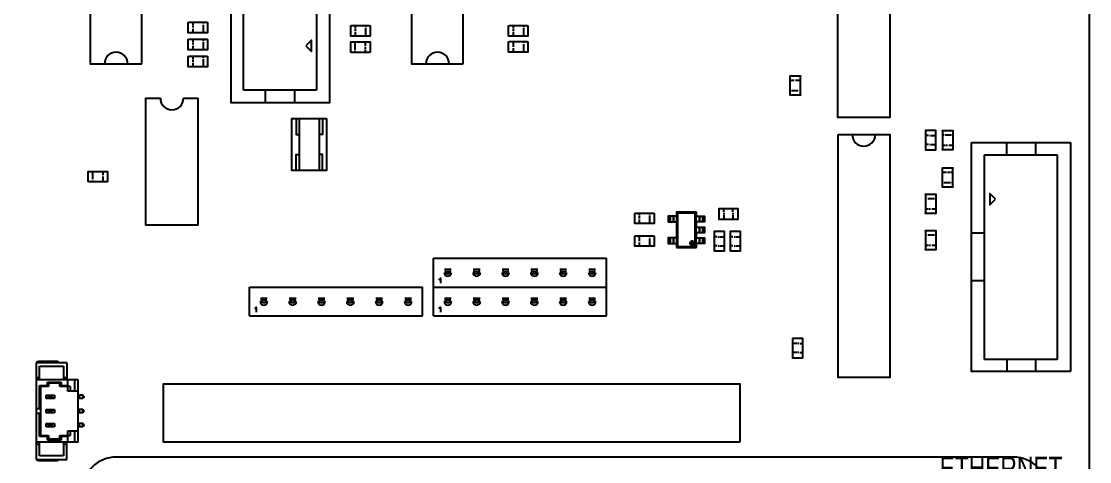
# Model space of a CAD drawing. Extents: x 0 to 180, y 0 to 220.
# Drawn here: x 86 to 180, y 58.6 to 97.3 of the extents above; entities that cross this region are included whole.
import ezdxf

# ---------------------------------------------------------------- set-up
doc = ezdxf.new("R2010")
doc.units = 0
doc.layers.add('PNPTOOLNIKO', color=7, linetype='CONTINUOUS')

msp = doc.modelspace()

# ---------------------------------------------------------------- linework, layer by layer
at = {"layer": 'PNPTOOLNIKO'}
for points in [[(180, 0), (180, 220), (0, 220), (0, 0)], [(96.55, 93.6), (96.55, 130.2), (92, 130.2), (92, 93.6)], [(124.85, 93.6), (124.85, 130.2), (120.3, 130.2), (120.3, 93.6)], [(111, 95.2), (111.5, 94.7), (111.5, 95.7)], [(157.85, 87.4), (162.4, 87.4), (162.4, 66), (157.85, 66)], [(171.7, 81.7), (171.2, 82.2), (171.2, 81.2)], [(143.65, 80.2), (142.9, 80.2), (142.9, 79.7), (143.65, 79.7)], [(145.35, 80.2), (146.1, 80.2), (146.1, 79.7), (145.35, 79.7)], [(145.35, 79.25), (146.1, 79.25), (146.1, 78.75), (145.35, 78.75)], [(143.65, 78.3), (142.9, 78.3), (142.9, 77.8), (143.65, 77.8)], [(145.35, 78.3), (146.1, 78.3), (146.1, 77.8), (145.35, 77.8)], [(149.23, 60.33), (149.23, 65.41), (98.43, 65.41), (98.43, 60.33)]]:
    msp.add_lwpolyline(points, close=True, dxfattribs=at)
for points in [[(104.4, 123.1), (104.39, 123.09), (104.39, 90.22), (113.11, 90.22), (113.11, 123.09), (113.1, 123.1)], [(111.95, 91.3), (105.55, 91.3), (105.5, 91.35), (105.5, 106.7)], [(111.95, 102.35), (111.95, 91.3)], [(161.126, 100.078), (162.396, 100.078), (162.396, 88.902), (157.824, 88.902), (157.824, 100.078), (159.094, 100.078)], [(102.3, 96.35), (100.65, 96.35), (100.65, 97.25), (100.7, 97.25)], [(102.3, 97.25), (100.7, 97.25)], [(101.05, 97.25), (101.05, 97.05)], [(101.05, 97), (101.05, 96.8)], [(101.95, 97.25), (101.95, 97.15)], [(101.95, 97.05), (101.95, 96.45)], [(102.3, 97.25), (102.35, 97.25), (102.35, 96.35), (102.3, 96.35)], [(116.6, 96.05), (114.95, 96.05), (114.95, 96.95), (115, 96.95)], [(116.6, 96.95), (115, 96.95)], [(115.35, 96.95), (115.35, 96.75)], [(116.25, 96.95), (116.25, 96.85)], [(116.6, 96.95), (116.65, 96.95), (116.65, 96.05), (116.6, 96.05)], [(130.5, 96.05), (128.85, 96.05), (128.85, 96.95), (128.9, 96.95)], [(130.5, 96.95), (128.9, 96.95)], [(129.25, 96.95), (129.25, 96.75)], [(130.15, 96.95), (130.15, 96.85)], [(130.5, 96.95), (130.55, 96.95), (130.55, 96.05), (130.5, 96.05)], [(101.05, 96.7), (101.05, 96.35)], [(101.95, 96.4), (101.95, 96.35)], [(115.35, 96.7), (115.35, 96.5)], [(115.35, 96.4), (115.35, 96.05)], [(116.25, 96.75), (116.25, 96.15)], [(116.25, 96.1), (116.25, 96.05)], [(129.25, 96.7), (129.25, 96.5)], [(129.25, 96.4), (129.25, 96.05)], [(130.15, 96.75), (130.15, 96.15)], [(130.15, 96.1), (130.15, 96.05)], [(102.3, 94.85), (100.65, 94.85), (100.65, 95.75), (100.7, 95.75)], [(102.3, 95.75), (100.7, 95.75)], [(101.05, 95.75), (101.05, 95.55)], [(101.05, 95.5), (101.05, 95.3)], [(101.05, 95.2), (101.05, 94.85)], [(101.95, 95.75), (101.95, 95.65)], [(101.95, 95.55), (101.95, 94.95)], [(102.3, 95.75), (102.35, 95.75), (102.35, 94.85), (102.3, 94.85)], [(115, 94.65), (114.95, 94.65), (114.95, 95.55), (115, 95.55)], [(115, 95.55), (116.65, 95.55), (116.65, 94.65), (116.6, 94.65)], [(115.35, 95.5), (115.35, 95.55)], [(115.35, 94.85), (115.35, 95.45)], [(116.25, 95.2), (116.25, 95.55)], [(116.25, 94.9), (116.25, 95.1)], [(130.5, 94.65), (128.85, 94.65), (128.85, 95.55), (128.9, 95.55)], [(130.5, 95.55), (128.9, 95.55)], [(129.25, 95.55), (129.25, 95.35)], [(129.25, 95.3), (129.25, 95.1)], [(129.25, 95), (129.25, 94.65)], [(130.15, 95.55), (130.15, 95.45)], [(130.15, 95.35), (130.15, 94.75)], [(130.5, 95.55), (130.55, 95.55), (130.55, 94.65), (130.5, 94.65)], [(102.3, 93.35), (100.65, 93.35), (100.65, 94.25), (100.7, 94.25)], [(102.3, 94.25), (100.7, 94.25)], [(101.05, 94.25), (101.05, 94.05)], [(101.95, 94.9), (101.95, 94.85)], [(101.95, 94.25), (101.95, 94.15)], [(101.95, 94.05), (101.95, 93.45)], [(102.3, 94.25), (102.35, 94.25), (102.35, 93.35), (102.3, 93.35)], [(115, 94.65), (116.6, 94.65)], [(115.35, 94.65), (115.35, 94.75)], [(116.25, 94.65), (116.25, 94.85)], [(130.15, 94.7), (130.15, 94.65)], [(101.05, 94), (101.05, 93.8)], [(101.05, 93.7), (101.05, 93.35)], [(101.95, 93.4), (101.95, 93.35)], [(153.65, 90.9), (153.65, 92.55), (154.55, 92.55), (154.55, 92.5)], [(154.55, 90.9), (154.55, 92.5)], [(107.46, 90.22), (107.46, 91.3)], [(110, 91.3), (110, 90.22)], [(154, 92.15), (153.65, 92.15)], [(153.7, 91.25), (153.65, 91.25)], [(154.35, 91.25), (153.75, 91.25)], [(154.3, 92.15), (154.1, 92.15)], [(154.55, 92.15), (154.35, 92.15)], [(154.55, 91.25), (154.45, 91.25)], [(100.226, 90.578), (101.496, 90.578), (101.496, 79.402), (96.924, 79.402), (96.924, 90.578), (98.194, 90.578)], [(154.55, 90.9), (154.55, 90.85), (153.65, 90.85), (153.65, 90.9)], [(112.82, 88.79), (112.82, 84.21), (109.78, 84.21), (109.78, 88.79), (112.82, 88.79)], [(110.14, 88.79), (110.14, 87.38), (110.43, 87.38)], [(110.43, 84.21), (110.43, 88.79)], [(112.17, 88.79), (112.17, 84.21)], [(112.46, 88.79), (112.46, 87.38), (112.17, 87.38)], [(166, 86.05), (166.45, 86.05), (166.45, 87.75), (165.55, 87.75), (165.55, 86.05), (166, 86.05)], [(167.05, 87.7), (167.05, 87.75), (167.95, 87.75), (167.95, 87.7)], [(167.95, 87.7), (167.95, 86.05), (167.05, 86.05), (167.05, 86.1)], [(167.05, 87.7), (167.05, 86.1)], [(165.55, 87.3), (165.6, 87.3)], [(165.8, 87.3), (165.6, 87.3)], [(165.9, 87.3), (166, 87.3)], [(166.05, 87.3), (166.4, 87.3)], [(167.05, 87.35), (167.15, 87.35)], [(167.25, 87.35), (167.85, 87.35)], [(167.9, 87.35), (167.95, 87.35)], [(169.59, 86.68), (178.31, 86.68)], [(178.31, 66.52), (169.59, 66.52), (169.59, 86.68)], [(172.7, 85.6), (172.7, 86.68)], [(175.24, 86.68), (175.24, 85.6)], [(178.31, 86.68), (178.31, 66.52)], [(110.14, 84.21), (110.14, 85.62), (110.43, 85.62)], [(112.46, 84.21), (112.46, 85.62), (112.17, 85.62)], [(165.8, 86.5), (165.6, 86.5)], [(165.9, 86.5), (166, 86.5)], [(166.05, 86.5), (166.4, 86.5)], [(166.4, 86.5), (166.45, 86.5)], [(167.05, 86.45), (167.25, 86.45)], [(167.3, 86.45), (167.5, 86.45)], [(167.6, 86.45), (167.95, 86.45)], [(170.75, 74.55), (170.75, 85.6)], [(170.75, 85.6), (177.15, 85.6)], [(177.15, 85.6), (177.15, 67.6)], [(91.9, 83.25), (91.85, 83.25), (91.85, 84.15), (91.9, 84.15)], [(91.9, 84.15), (93.55, 84.15), (93.55, 83.25), (93.5, 83.25)], [(92.25, 84.1), (92.25, 84.15)], [(92.25, 83.45), (92.25, 84.05)], [(93.15, 83.8), (93.15, 84.15)], [(167.05, 82.8), (167.05, 84.45), (167.95, 84.45), (167.95, 84.4)], [(167.4, 84.05), (167.05, 84.05)], [(167.7, 84.05), (167.5, 84.05)], [(167.95, 84.05), (167.75, 84.05)], [(167.95, 82.8), (167.95, 84.4)], [(91.9, 83.25), (93.5, 83.25)], [(92.25, 83.25), (92.25, 83.35)], [(93.15, 83.5), (93.15, 83.7)], [(93.15, 83.25), (93.15, 83.45)], [(167.1, 83.15), (167.05, 83.15)], [(167.95, 82.8), (167.95, 82.75), (167.05, 82.75), (167.05, 82.8)], [(167.75, 83.15), (167.15, 83.15)], [(167.95, 83.15), (167.85, 83.15)], [(165.55, 82.1), (165.55, 82.15), (166.45, 82.15), (166.45, 82.1)], [(166.45, 82.1), (166.45, 80.45), (165.55, 80.45), (165.55, 80.5)], [(165.55, 82.1), (165.55, 80.5)], [(165.55, 81.75), (165.65, 81.75)], [(165.75, 81.75), (166.35, 81.75)], [(166.4, 81.75), (166.45, 81.75)], [(141.6, 79.55), (139.95, 79.55), (139.95, 80.45), (140, 80.45)], [(141.6, 80.45), (140, 80.45)], [(140.35, 80.45), (140.35, 80.25)], [(140.35, 80.2), (140.35, 80)], [(141.25, 80.45), (141.25, 80.35)], [(141.25, 80.25), (141.25, 79.65)], [(141.6, 80.45), (141.65, 80.45), (141.65, 79.55), (141.6, 79.55)], [(143.05, 80.18), (143.05, 79.72)], [(143.05, 80.18), (143.05, 79.72)], [(143.07, 80.16), (143.07, 79.74)], [(143.07, 80.16), (143.07, 79.74)], [(143.35, 80.19), (143.35, 79.72)], [(143.35, 80.19), (143.35, 79.72)], [(143.38, 80.16), (143.38, 79.74)], [(143.38, 80.16), (143.38, 79.74)], [(145.285, 80.46), (143.715, 80.46), (143.625, 80.55)], [(145.375, 80.55), (143.625, 80.55), (143.625, 80.2)], [(143.625, 80.55), (145.375, 80.55)], [(143.625, 77.45), (145.375, 77.45), (145.285, 77.54), (145.285, 80.46), (145.375, 80.55)], [(145.375, 80.55), (143.625, 80.55)], [(143.625, 80.55), (145.375, 80.55), (145.375, 80.2)], [(143.715, 80.46), (143.715, 77.54), (143.625, 77.45)], [(145.62, 80.16), (145.62, 79.74)], [(145.62, 80.16), (145.62, 79.74)], [(145.65, 80.19), (145.65, 79.72)], [(145.65, 80.19), (145.65, 79.72)], [(145.93, 80.16), (145.93, 79.74)], [(145.93, 80.16), (145.93, 79.74)], [(145.95, 80.18), (145.95, 79.72)], [(145.95, 80.18), (145.95, 79.72)], [(147.35, 80.4), (147.35, 79.95), (149.05, 79.95), (149.05, 80.85), (147.35, 80.85), (147.35, 80.4)], [(147.8, 80.6), (147.8, 80.8)], [(147.8, 80.5), (147.8, 80.4)], [(147.8, 80.35), (147.8, 80)], [(147.8, 80), (147.8, 79.95)], [(148.6, 80.85), (148.6, 80.8)], [(148.6, 80.6), (148.6, 80.8)], [(148.6, 80.5), (148.6, 80.4)], [(148.6, 80.35), (148.6, 80)], [(165.55, 80.85), (165.75, 80.85)], [(165.8, 80.85), (166, 80.85)], [(166.1, 80.85), (166.45, 80.85)], [(140.35, 79.9), (140.35, 79.55)], [(141.25, 79.6), (141.25, 79.55)], [(143.625, 79.7), (143.625, 79.25)], [(143.625, 79.7), (143.625, 78.75)], [(143.625, 79.7), (143.625, 79.35)], [(145.375, 79.7), (145.375, 79.35)], [(145.375, 79.7), (145.375, 79.25)], [(145.375, 79.7), (145.375, 79.25)], [(145.62, 79.21), (145.62, 78.79)], [(145.62, 79.21), (145.62, 78.79)], [(145.65, 79.24), (145.65, 78.77)], [(145.65, 79.24), (145.65, 78.77)], [(145.93, 79.21), (145.93, 78.79)], [(145.93, 79.21), (145.93, 78.79)], [(145.95, 79.23), (145.95, 78.77)], [(145.95, 79.23), (145.95, 78.77)], [(141.6, 77.55), (139.95, 77.55), (139.95, 78.45), (140, 78.45)], [(141.6, 78.45), (140, 78.45)], [(140.35, 78.45), (140.35, 78.25)], [(140.35, 78.2), (140.35, 78)], [(141.25, 78.45), (141.25, 78.35)], [(141.25, 78.25), (141.25, 77.65)], [(141.6, 78.45), (141.65, 78.45), (141.65, 77.55), (141.6, 77.55)], [(143.05, 78.28), (143.05, 77.82)], [(143.07, 78.26), (143.07, 77.84)], [(143.35, 78.29), (143.35, 77.82)], [(143.38, 78.26), (143.38, 77.84)], [(143.625, 78.75), (143.625, 78.3)], [(143.625, 78.75), (143.625, 78.4)], [(145.375, 78.75), (145.375, 78.4)], [(145.375, 78.75), (145.375, 78.3)], [(145.62, 78.26), (145.62, 77.84)], [(145.65, 78.29), (145.65, 77.82)], [(145.93, 78.26), (145.93, 77.84)], [(145.95, 78.28), (145.95, 77.82)], [(147.4, 77.15), (147.85, 77.15), (147.85, 78.85), (146.95, 78.85), (146.95, 77.15), (147.4, 77.15)], [(146.95, 78.4), (147, 78.4)], [(147.2, 78.4), (147, 78.4)], [(147.3, 78.4), (147.4, 78.4)], [(147.45, 78.4), (147.8, 78.4)], [(148.8, 77.15), (149.25, 77.15), (149.25, 78.85), (148.35, 78.85), (148.35, 77.15), (148.8, 77.15)], [(148.35, 78.4), (148.4, 78.4)], [(148.6, 78.4), (148.4, 78.4)], [(148.7, 78.4), (148.8, 78.4)], [(148.85, 78.4), (149.2, 78.4)], [(165.55, 78.9), (165.55, 78.95), (166.45, 78.95), (166.45, 78.9)], [(166.45, 78.9), (166.45, 77.25), (165.55, 77.25), (165.55, 77.3)], [(165.55, 78.9), (165.55, 77.3)], [(165.55, 78.55), (165.65, 78.55)], [(165.75, 78.55), (166.35, 78.55)], [(166.4, 78.55), (166.45, 78.55)], [(169.59, 78.75), (170.75, 78.75)], [(140.35, 77.9), (140.35, 77.55)], [(141.25, 77.6), (141.25, 77.55)], [(143.625, 77.8), (143.625, 77.45)], [(145.375, 77.45), (143.625, 77.45)], [(143.715, 77.54), (145.285, 77.54)], [(144.95, 77.85), (144.9, 77.8)], [(145.05, 77.9), (144.95, 77.8)], [(145.1, 77.9), (144.95, 77.75)], [(145.15, 77.9), (144.95, 77.7)], [(145.15, 77.85), (145.05, 77.75)], [(145.15, 77.8), (145.05, 77.7)], [(145.375, 77.8), (145.375, 77.45)], [(147.2, 77.6), (147, 77.6)], [(147.3, 77.6), (147.4, 77.6)], [(147.45, 77.6), (147.8, 77.6)], [(147.8, 77.6), (147.85, 77.6)], [(148.6, 77.6), (148.4, 77.6)], [(148.7, 77.6), (148.8, 77.6)], [(148.85, 77.6), (149.2, 77.6)], [(149.2, 77.6), (149.25, 77.6)], [(165.55, 77.65), (165.75, 77.65)], [(165.8, 77.65), (166, 77.65)], [(166.1, 77.65), (166.45, 77.65)], [(122.23, 73.97), (122.23, 76.51)], [(122.23, 76.51), (137.47, 76.51)], [(137.47, 73.97), (137.47, 76.51)], [(123.2, 75.54), (123.8, 75.54)], [(125.74, 75.54), (126.34, 75.54)], [(128.28, 75.54), (128.88, 75.54)], [(130.82, 75.54), (131.42, 75.54)], [(133.36, 75.54), (133.96, 75.54)], [(135.9, 75.54), (136.5, 75.54)], [(122.7, 74.605), (122.84, 74.745), (122.84, 74.3)], [(169.59, 74.55), (170.75, 74.55)], [(170.75, 67.6), (170.75, 74.55)], [(106.03, 71.43), (106.03, 73.97)], [(106.03, 73.97), (121.27, 73.97)], [(121.27, 71.43), (121.27, 73.97)], [(122.23, 73.97), (137.47, 73.97)], [(122.23, 71.43), (122.23, 73.97)], [(122.23, 73.97), (137.47, 73.97)], [(137.47, 71.43), (137.47, 73.97)], [(107, 73), (107.6, 73)], [(109.54, 73), (110.14, 73)], [(112.08, 73), (112.68, 73)], [(114.62, 73), (115.22, 73)], [(117.16, 73), (117.76, 73)], [(119.7, 73), (120.3, 73)], [(123.2, 73), (123.8, 73)], [(125.74, 73), (126.34, 73)], [(128.28, 73), (128.88, 73)], [(130.82, 73), (131.42, 73)], [(133.36, 73), (133.96, 73)], [(135.9, 73), (136.5, 73)], [(106.5, 72.065), (106.64, 72.205), (106.64, 71.76)], [(122.7, 72.065), (122.84, 72.205), (122.84, 71.76)], [(106.03, 71.43), (121.27, 71.43)], [(122.23, 71.43), (137.47, 71.43)], [(154.3, 69.45), (153.85, 69.45), (153.85, 67.75), (154.75, 67.75), (154.75, 69.45), (154.3, 69.45)], [(153.9, 69), (153.85, 69)], [(154.25, 69), (153.9, 69)], [(154.4, 69), (154.3, 69)], [(154.5, 69), (154.7, 69)], [(154.25, 68.2), (153.9, 68.2)], [(154.4, 68.2), (154.3, 68.2)], [(154.5, 68.2), (154.7, 68.2)], [(154.75, 68.2), (154.7, 68.2)], [(87.25, 67.3), (87.25, 58.8)], [(89.97, 67.3), (87.25, 67.3)], [(89.1, 67.4), (87.45, 67.4)], [(87.55, 65.8), (87.55, 67)], [(87.55, 67), (89.67, 67)], [(89.67, 67), (89.67, 65.8)], [(89.97, 67.3), (89.97, 65.8)], [(177.15, 67.6), (170.75, 67.6)], [(172.7, 67.6), (172.7, 66.52)], [(175.24, 67.6), (175.24, 66.52)], [(87.25, 66), (87.55, 66)], [(89.67, 66), (89.97, 66)], [(90.95, 65.8), (87.25, 65.8)], [(87.55, 65.3), (88.25, 65.3)], [(87.55, 63.25), (87.55, 65.3)], [(87.55, 65.3), (87.65, 65.2)], [(87.65, 65.2), (87.65, 60.9)], [(88.35, 65.2), (87.65, 65.2)], [(88.25, 65.6), (89.45, 65.6)], [(88.25, 65.6), (88.35, 65.5)], [(88.25, 65.3), (88.25, 65.6)], [(88.25, 65.3), (88.35, 65.2)], [(89.35, 65.5), (88.35, 65.5)], [(88.35, 65.5), (88.35, 65.2)], [(89.45, 65.6), (89.35, 65.5)], [(89.35, 65.2), (89.35, 65.5)], [(89.45, 65.3), (89.35, 65.2)], [(90.25, 65.2), (89.35, 65.2)], [(89.45, 65.6), (89.45, 65.3)], [(89.45, 65.3), (90.05, 65.3)], [(90.05, 64.8), (90.05, 65.8)], [(90.25, 65.2), (90.25, 64.8)], [(90.65, 64.8), (90.65, 65.8)], [(90.95, 60.3), (90.95, 65.8)], [(88.125, 64.45), (88.875, 64.45)], [(88.125, 64.15), (88.125, 64.45)], [(88.875, 64.15), (88.125, 64.15)], [(88.325, 64.35), (88.305, 64.45)], [(88.305, 64.15), (88.325, 64.25)], [(88.675, 64.35), (88.325, 64.35)], [(88.325, 64.35), (88.325, 64.25)], [(88.325, 64.25), (88.675, 64.25)], [(88.695, 64.45), (88.675, 64.35)], [(88.675, 64.25), (88.675, 64.35)], [(88.675, 64.25), (88.695, 64.15)], [(88.875, 64.45), (88.875, 64.15)], [(90.95, 64.8), (90.05, 64.8)], [(91.355, 64.45), (90.95, 64.45)], [(91.355, 64.15), (90.95, 64.15)], [(91.055, 64.45), (91.055, 64.15)], [(91.355, 64.15), (91.355, 64.45)], [(91.455, 64.35), (91.355, 64.45)], [(91.455, 64.25), (91.355, 64.15)], [(91.455, 64.35), (91.455, 64.25)], [(87.65, 63.25), (87.25, 63.25)], [(88.125, 63.2), (88.875, 63.2)], [(88.125, 62.9), (88.125, 63.2)], [(88.325, 63.1), (88.305, 63.2)], [(88.675, 63.1), (88.325, 63.1)], [(88.325, 63.1), (88.325, 63)], [(88.695, 63.2), (88.675, 63.1)], [(88.675, 63), (88.675, 63.1)], [(88.875, 63.2), (88.875, 62.9)], [(91.355, 63.2), (90.95, 63.2)], [(91.055, 63.2), (91.055, 62.9)], [(91.455, 63.1), (91.355, 63.2)], [(91.355, 62.9), (91.355, 63.2)], [(91.455, 63.1), (91.455, 63)], [(87.65, 62.85), (87.25, 62.85)], [(87.55, 60.8), (87.55, 62.85)], [(88.875, 62.9), (88.125, 62.9)], [(88.305, 62.9), (88.325, 63)], [(88.325, 63), (88.675, 63)], [(88.675, 63), (88.695, 62.9)], [(91.355, 62.9), (90.95, 62.9)], [(91.455, 63), (91.355, 62.9)], [(88.125, 61.65), (88.125, 61.95)], [(88.125, 61.95), (88.875, 61.95)], [(88.875, 61.65), (88.125, 61.65)], [(88.325, 61.85), (88.305, 61.95)], [(88.305, 61.65), (88.325, 61.75)], [(88.325, 61.85), (88.325, 61.75)], [(88.675, 61.85), (88.325, 61.85)], [(88.325, 61.75), (88.675, 61.75)], [(88.695, 61.95), (88.675, 61.85)], [(88.675, 61.75), (88.675, 61.85)], [(88.675, 61.75), (88.695, 61.65)], [(88.875, 61.95), (88.875, 61.65)], [(90.05, 60.3), (90.05, 61.3)], [(90.05, 61.3), (90.95, 61.3)], [(90.25, 61.3), (90.25, 60.9)], [(90.65, 60.3), (90.65, 61.3)], [(91.355, 61.95), (90.95, 61.95)], [(91.355, 61.65), (90.95, 61.65)], [(91.055, 61.95), (91.055, 61.65)], [(91.455, 61.85), (91.355, 61.95)], [(91.355, 61.65), (91.355, 61.95)], [(91.455, 61.75), (91.355, 61.65)], [(91.455, 61.85), (91.455, 61.75)], [(90.95, 60.3), (87.25, 60.3)], [(87.55, 60.8), (87.65, 60.9)], [(88.25, 60.8), (87.55, 60.8)], [(87.55, 59.1), (87.55, 60.3)], [(87.65, 60.9), (88.35, 60.9)], [(88.25, 60.8), (88.35, 60.9)], [(88.25, 60.5), (88.25, 60.8)], [(88.25, 60.5), (88.35, 60.6)], [(89.45, 60.5), (88.25, 60.5)], [(88.35, 60.9), (88.35, 60.6)], [(88.35, 60.6), (89.35, 60.6)], [(89.45, 60.8), (89.35, 60.9)], [(89.35, 60.9), (90.25, 60.9)], [(89.35, 60.6), (89.35, 60.9)], [(89.45, 60.5), (89.35, 60.6)], [(90.05, 60.8), (89.45, 60.8)], [(89.45, 60.8), (89.45, 60.5)], [(89.67, 60.3), (89.67, 59.1)], [(89.97, 58.8), (89.97, 60.3)], [(87.55, 60.1), (87.25, 60.1)], [(89.97, 60.1), (89.67, 60.1)], [(87.25, 58.8), (89.97, 58.8)], [(87.45, 58.7), (89.1, 58.7)], [(89.67, 59.1), (87.55, 59.1)]]:
    msp.add_lwpolyline(points, dxfattribs=at)
for points in [[(95.306, 93.622, 1), (93.274, 93.622)], [(123.606, 93.622, 1), (121.574, 93.622)], [(98.194, 90.578, 1), (100.226, 90.578)], [(159.094, 87.378, 1), (161.126, 87.378)], [(123.175, 75.24, 0.414214), (123.5, 74.915, 0.414214), (123.825, 75.24)], [(123.2, 75.415, 0.19882), (123.381, 75.34), (123.619, 75.34, 0.198815), (123.8, 75.415)], [(123.2, 75.29), (123.244, 75.246, 0.198866), (123.5, 75.14, 0.198845), (123.756, 75.246), (123.8, 75.29)], [(125.715, 75.24, 0.414214), (126.04, 74.915, 0.414214), (126.365, 75.24)], [(125.74, 75.415, 0.19882), (125.921, 75.34), (126.159, 75.34, 0.198815), (126.34, 75.415)], [(125.74, 75.29), (125.784, 75.246, 0.198866), (126.04, 75.14, 0.198845), (126.296, 75.246), (126.34, 75.29)], [(128.255, 75.24, 0.414214), (128.58, 74.915, 0.414214), (128.905, 75.24)], [(128.28, 75.415, 0.19882), (128.461, 75.34), (128.699, 75.34, 0.198815), (128.88, 75.415)], [(128.28, 75.29), (128.324, 75.246, 0.198866), (128.58, 75.14, 0.198845), (128.836, 75.246), (128.88, 75.29)], [(130.795, 75.24, 0.414214), (131.12, 74.915, 0.414214), (131.445, 75.24)], [(130.82, 75.415, 0.19882), (131.001, 75.34), (131.239, 75.34, 0.198815), (131.42, 75.415)], [(130.82, 75.29), (130.864, 75.246, 0.198866), (131.12, 75.14, 0.198845), (131.376, 75.246), (131.42, 75.29)], [(133.335, 75.24, 0.414214), (133.66, 74.915, 0.414214), (133.985, 75.24)], [(133.36, 75.415, 0.19882), (133.541, 75.34), (133.779, 75.34, 0.198815), (133.96, 75.415)], [(133.36, 75.29), (133.404, 75.246, 0.198866), (133.66, 75.14, 0.198845), (133.916, 75.246), (133.96, 75.29)], [(135.875, 75.24, 0.414214), (136.2, 74.915, 0.414214), (136.525, 75.24)], [(135.9, 75.415, 0.19882), (136.081, 75.34), (136.319, 75.34, 0.198815), (136.5, 75.415)], [(135.9, 75.29), (135.944, 75.246, 0.198866), (136.2, 75.14, 0.198845), (136.456, 75.246), (136.5, 75.29)], [(106.975, 72.7, 0.414214), (107.3, 72.375, 0.414214), (107.625, 72.7)], [(107, 72.875, 0.19882), (107.181, 72.8), (107.419, 72.8, 0.198815), (107.6, 72.875)], [(107, 72.75), (107.044, 72.706, 0.198866), (107.3, 72.6, 0.198845), (107.556, 72.706), (107.6, 72.75)], [(109.515, 72.7, 0.414214), (109.84, 72.375, 0.414214), (110.165, 72.7)], [(109.54, 72.875, 0.19882), (109.721, 72.8), (109.959, 72.8, 0.198815), (110.14, 72.875)], [(109.54, 72.75), (109.584, 72.706, 0.198866), (109.84, 72.6, 0.198845), (110.096, 72.706), (110.14, 72.75)], [(112.055, 72.7, 0.414214), (112.38, 72.375, 0.414214), (112.705, 72.7)], [(112.08, 72.875, 0.19882), (112.261, 72.8), (112.499, 72.8, 0.198815), (112.68, 72.875)], [(112.08, 72.75), (112.124, 72.706, 0.198866), (112.38, 72.6, 0.198845), (112.636, 72.706), (112.68, 72.75)], [(114.595, 72.7, 0.414214), (114.92, 72.375, 0.414214), (115.245, 72.7)], [(114.62, 72.875, 0.19882), (114.801, 72.8), (115.039, 72.8, 0.198815), (115.22, 72.875)], [(114.62, 72.75), (114.664, 72.706, 0.198866), (114.92, 72.6, 0.198845), (115.176, 72.706), (115.22, 72.75)], [(117.135, 72.7, 0.414214), (117.46, 72.375, 0.414214), (117.785, 72.7)], [(117.16, 72.875, 0.19882), (117.341, 72.8), (117.579, 72.8, 0.198815), (117.76, 72.875)], [(117.16, 72.75), (117.204, 72.706, 0.198866), (117.46, 72.6, 0.198845), (117.716, 72.706), (117.76, 72.75)], [(119.675, 72.7, 0.414214), (120, 72.375, 0.414214), (120.325, 72.7)], [(119.7, 72.875, 0.19882), (119.881, 72.8), (120.119, 72.8, 0.198815), (120.3, 72.875)], [(119.7, 72.75), (119.744, 72.706, 0.198866), (120, 72.6, 0.198845), (120.256, 72.706), (120.3, 72.75)], [(123.175, 72.7, 0.414214), (123.5, 72.375, 0.414214), (123.825, 72.7)], [(123.2, 72.875, 0.19882), (123.381, 72.8), (123.619, 72.8, 0.198815), (123.8, 72.875)], [(123.2, 72.75), (123.244, 72.706, 0.198866), (123.5, 72.6, 0.198845), (123.756, 72.706), (123.8, 72.75)], [(125.715, 72.7, 0.414214), (126.04, 72.375, 0.414214), (126.365, 72.7)], [(125.74, 72.875, 0.19882), (125.921, 72.8), (126.159, 72.8, 0.198815), (126.34, 72.875)], [(125.74, 72.75), (125.784, 72.706, 0.198866), (126.04, 72.6, 0.198845), (126.296, 72.706), (126.34, 72.75)], [(128.255, 72.7, 0.414214), (128.58, 72.375, 0.414214), (128.905, 72.7)], [(128.28, 72.875, 0.19882), (128.461, 72.8), (128.699, 72.8, 0.198815), (128.88, 72.875)], [(128.28, 72.75), (128.324, 72.706, 0.198866), (128.58, 72.6, 0.198845), (128.836, 72.706), (128.88, 72.75)], [(130.795, 72.7, 0.414214), (131.12, 72.375, 0.414214), (131.445, 72.7)], [(130.82, 72.875, 0.19882), (131.001, 72.8), (131.239, 72.8, 0.198815), (131.42, 72.875)], [(130.82, 72.75), (130.864, 72.706, 0.198866), (131.12, 72.6, 0.198845), (131.376, 72.706), (131.42, 72.75)], [(133.335, 72.7, 0.414214), (133.66, 72.375, 0.414214), (133.985, 72.7)], [(133.36, 72.875, 0.19882), (133.541, 72.8), (133.779, 72.8, 0.198815), (133.96, 72.875)], [(133.36, 72.75), (133.404, 72.706, 0.198866), (133.66, 72.6, 0.198845), (133.916, 72.706), (133.96, 72.75)], [(135.875, 72.7, 0.414214), (136.2, 72.375, 0.414214), (136.525, 72.7)], [(135.9, 72.875, 0.19882), (136.081, 72.8), (136.319, 72.8, 0.198815), (136.5, 72.875)], [(135.9, 72.75), (135.944, 72.706, 0.198866), (136.2, 72.6, 0.198845), (136.456, 72.706), (136.5, 72.75)], [(87.45, 67.4, 0.268224), (87.277, 67.3)], [(89.273, 67.3, 0.268224), (89.1, 67.4)], [(87.277, 58.8, 0.268224), (87.45, 58.7)], [(89.1, 58.7, 0.268224), (89.273, 58.8)]]:
    msp.add_lwpolyline(points, format="xyb", dxfattribs=at)
for points in [[(144.92, 77.985, 1), (145.08, 77.655, 1)], [(144.9, 77.96, 1), (145.1, 77.68, 1)], [(94.3, 3), (173.3, 3, 0.414214), (176.3, 6), (176.3, 56, 0.414214), (173.3, 59), (94.3, 59, 0.414214), (91.3, 56), (91.3, 6, 0.414214)]]:
    msp.add_lwpolyline(points, format="xyb", close=True, dxfattribs=at)

# ---------------------------------------------------------------- texts
at = {"layer": 'PNPTOOLNIKO', "width": 0.738189}
msp.add_text('ETHERNET', height=2.032, dxfattribs=at).set_placement((166.8, 57))

doc.saveas('drawing.dxf')
